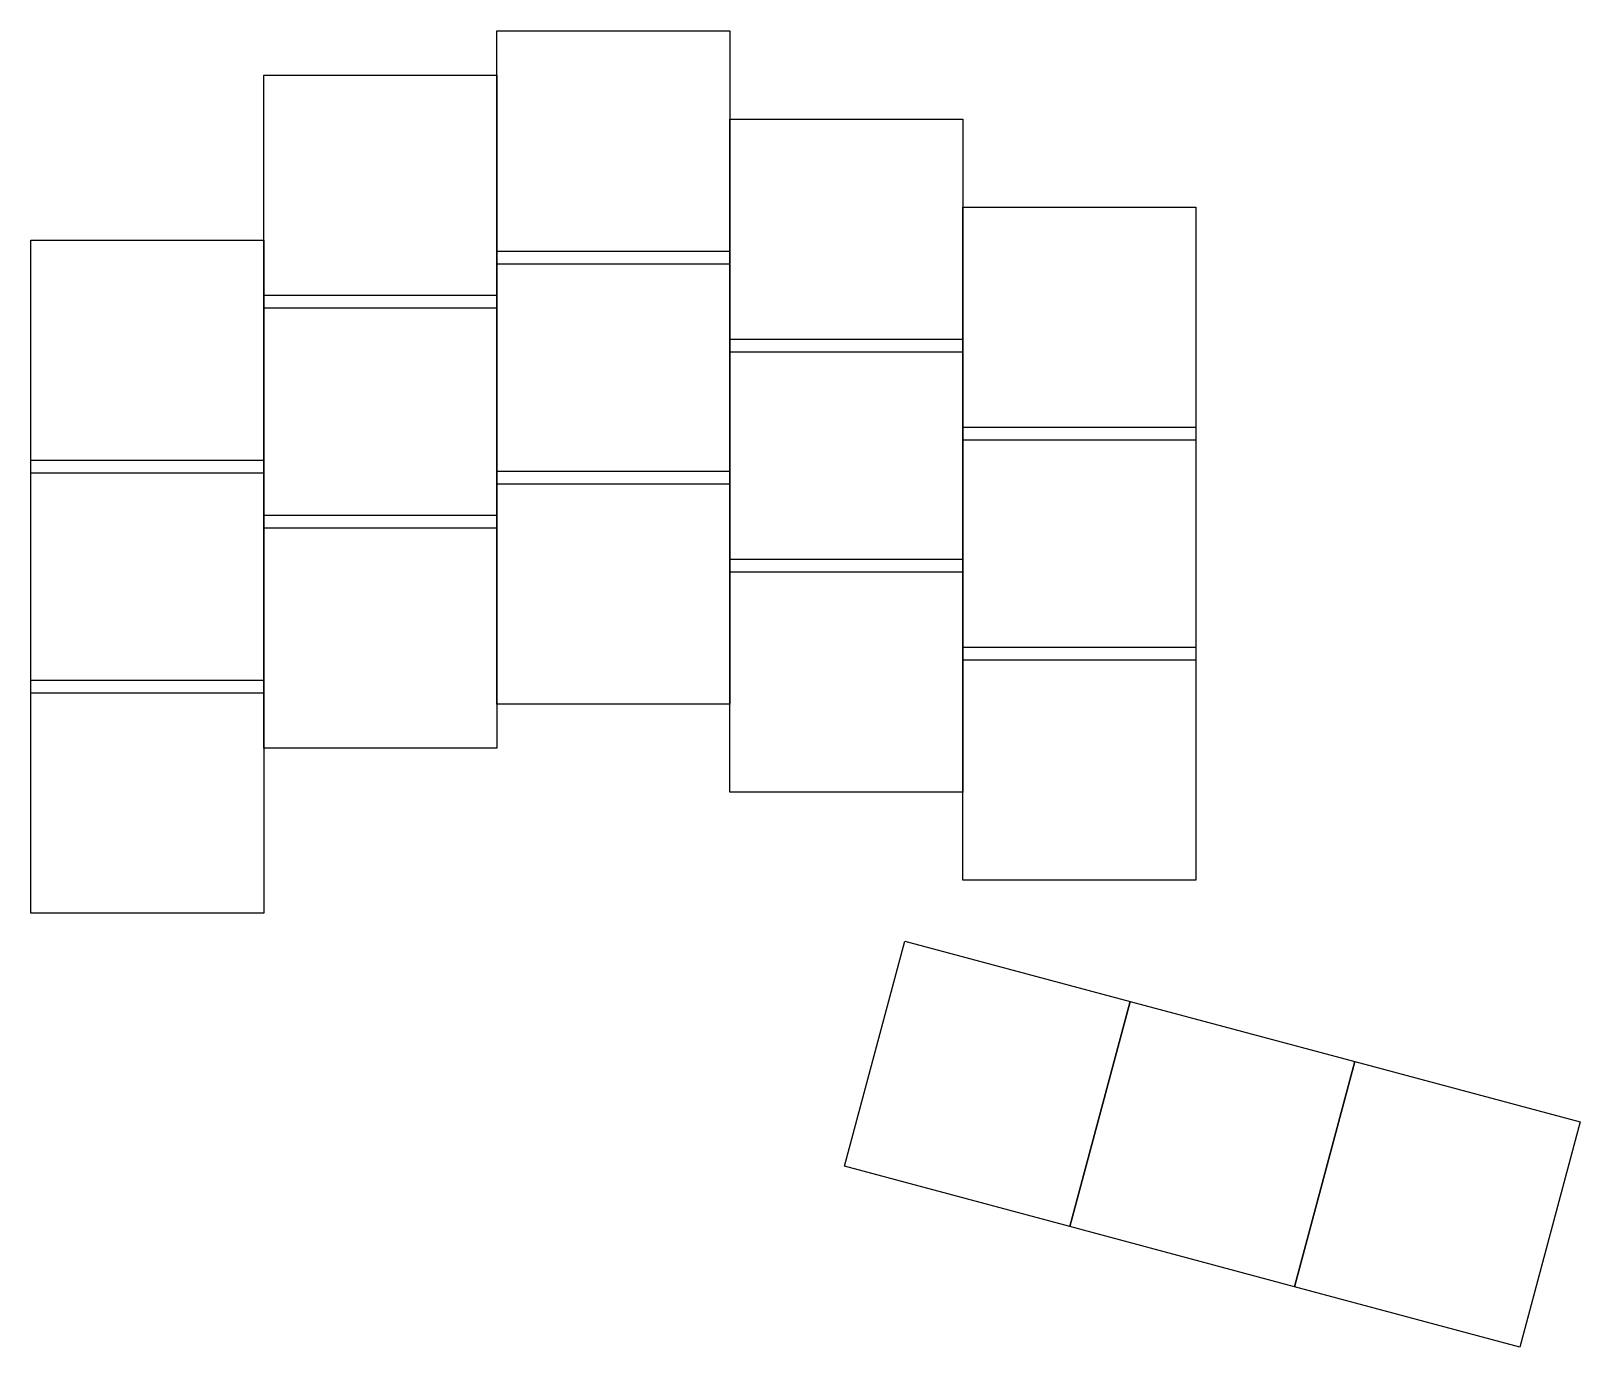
# Model space of a CAD drawing. Header units: millimetres. Extents: x 9 to 129, y -43 to 59.
import ezdxf

# ---------------------------------------------------------------- set-up
doc = ezdxf.new("R2010")
doc.units = ezdxf.units.MM

msp = doc.modelspace()

# ---------------------------------------------------------------- linework, layer by layer
for p, q in [((45, 59.15), (63, 59.15)), ((45, 41.15), (45, 59.15)), ((63, 59.15), (63, 41.15)), ((27, 55.75), (45, 55.75)), ((27, 37.75), (27, 55.75)), ((45, 55.75), (45, 37.75)), ((63, 52.35), (81, 52.35)), ((63, 34.35), (63, 52.35)), ((81, 52.35), (81, 34.35)), ((81, 45.55), (99, 45.55)), ((81, 27.55), (81, 45.55)), ((99, 45.55), (99, 27.55)), ((9, 43), (27, 43)), ((9, 25), (9, 43)), ((27, 43), (27, 25)), ((45, 42.15), (63, 42.15)), ((45, 24.15), (45, 42.15)), ((63, 42.15), (63, 24.15)), ((63, 41.15), (45, 41.15)), ((27, 38.75), (45, 38.75)), ((27, 20.75), (27, 38.75)), ((45, 38.75), (45, 20.75)), ((45, 37.75), (27, 37.75)), ((63, 35.35), (81, 35.35)), ((63, 17.35), (63, 35.35)), ((81, 35.35), (81, 17.35)), ((81, 34.35), (63, 34.35)), ((81, 28.55), (99, 28.55)), ((81, 10.55), (81, 28.55)), ((99, 27.55), (81, 27.55)), ((99, 28.55), (99, 10.55)), ((9, 26), (27, 26)), ((9, 8), (9, 26)), ((27, 26), (27, 8)), ((45, 25.15), (63, 25.15)), ((45, 7.15), (45, 25.15)), ((63, 25.15), (63, 7.15)), ((27, 25), (9, 25)), ((63, 24.15), (45, 24.15)), ((27, 21.75), (45, 21.75)), ((27, 3.75), (27, 21.75)), ((45, 21.75), (45, 3.75)), ((45, 20.75), (27, 20.75)), ((63, 18.35), (81, 18.35)), ((63, 0.35), (63, 18.35)), ((81, 18.35), (81, 0.35)), ((81, 17.35), (63, 17.35)), ((81, 11.55), (99, 11.55)), ((81, -6.45), (81, 11.55)), ((99, 11.55), (99, -6.45)), ((99, 10.55), (81, 10.55)), ((9, 9), (27, 9)), ((9, -9), (9, 9)), ((27, 9), (27, -9)), ((27, 8), (9, 8)), ((63, 7.15), (45, 7.15)), ((45, 3.75), (27, 3.75)), ((81, 0.35), (63, 0.35)), ((99, -6.45), (81, -6.45)), ((27, -9), (9, -9)), ((71.87, -28.53), (76.53, -11.15)), ((76.53, -11.15), (93.92, -15.81)), ((93.92, -15.81), (89.26, -33.19)), ((89.26, -33.19), (93.92, -15.81)), ((93.92, -15.81), (111.3, -20.46)), ((111.3, -20.46), (106.64, -37.85)), ((106.64, -37.85), (111.3, -20.46)), ((111.3, -20.46), (128.69, -25.12)), ((128.69, -25.12), (124.03, -42.51)), ((89.26, -33.19), (71.87, -28.53)), ((106.64, -37.85), (89.26, -33.19)), ((124.03, -42.51), (106.64, -37.85))]:
    msp.add_line(p, q)

doc.saveas('drawing.dxf')
